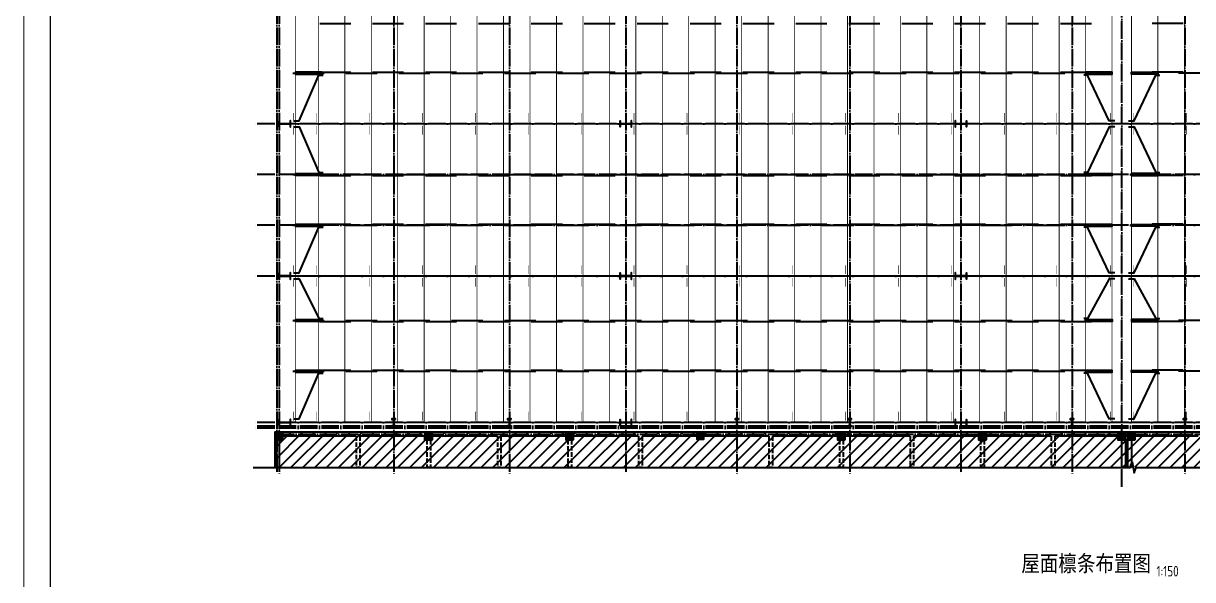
# Model space of a CAD drawing. Extents: x 447413 to 2975780, y -1432727 to 1301644.
# Drawn here: x 2253712 to 2320004, y -504908 to -473358 of the extents above; entities that cross this region are included whole.
import ezdxf
from ezdxf.enums import TextEntityAlignment as Align

# ---------------------------------------------------------------- set-up
doc = ezdxf.new("R2010")
doc.units = 0
doc.header["$LTSCALE"] = 1000
doc.header["$MEASUREMENT"] = 0
doc.linetypes.add('DASH', pattern=[0.35, 0.25, -0.1])
doc.linetypes.add('DOTE', pattern=[2.42, 2, -0.2, 0.02, -0.2])
for name, color, linetype in [('3T_WOOD', 21, 'Continuous'), ('COLUMN', 9, 'Continuous'), ('DIM_SYMB', 3, 'Continuous'), ('DOTE', 1, 'Continuous'), ('LG', 200, 'Continuous'), ('PUB_HATCH', 8, 'Continuous'), ('TEXT', 6, 'Continuous'), ('图框', 253, 'Continuous'), ('柱子', 3, 'Continuous')]:
    doc.layers.add(name, color=color, linetype=linetype)
for name, color, linetype, lineweight in [('WALL', 140, 'Continuous', 25), ('屋面隅撑', 10, 'Continuous', 30), ('檩条', 7, 'Continuous', 18), ('钢梁', 141, 'Continuous', 18)]:
    doc.layers.add(name, color=color, linetype=linetype, lineweight=lineweight)
doc.styles.add('TSSD_REIN', font='Tssdeng.shx', dxfattribs={"width": 0.7, "bigfont": 'hztxt.shx'})
doc.styles.add('楷体', font='tssdeng.shx', dxfattribs={"bigfont": 'hztxt.shx'})

# ---------------------------------------------------------------- blocks, each defined once
blk = doc.blocks.new('A$C6B0021A6')
at = {"layer": '图框', "color": 2, "const_width": 40, "elevation": -84000}
blk.add_lwpolyline([(20, 84120), (118920, 84120), (118920, 20), (20, 20)], close=True, dxfattribs=at)
at = {"layer": '图框', "color": 153, "const_width": 58, "elevation": -84000}
blk.add_lwpolyline([(111420, 1020), (2520, 1020), (2520, 83120), (111420, 83120)], close=True, dxfattribs=at)
blk = doc.blocks.new('_FZH')
blk.add_lwpolyline([(-0.5, -0.5), (0.5, -0.5), (0.5, 0.5), (-0.5, 0.5)], close=True)
at = {"layer": 'PUB_HATCH'}
blk.add_solid([(-0.5, -0.5), (0.5, -0.5), (-0.5, 0.5), (0.5, 0.5)], dxfattribs=at)

msp = doc.modelspace()

# ---------------------------------------------------------------- hatches: boundary and pattern name
at = {"layer": 'PUB_HATCH'}
h = msp.add_hatch(dxfattribs=at)
h.set_pattern_fill('ANSI31', color=256, scale=300, style=0)
h.set_pattern_definition([(45, (2031895.8, -429763.64), (-336.7596, 336.7596), [])])
h.paths.add_polyline_path([(2363985.8, -496546.5), (2267966.1, -496546.5), (2267966.1, -498514.9), (2363985.8, -498514.9)])

# ---------------------------------------------------------------- linework, layer by layer
at = {"layer": '3T_WOOD', "linetype": 'DASH'}
for p, q in [((2272586.1, -496776.5, 126000), (2272586.1, -498541.5, 126000)), ((2272786.1, -496776.5, 126000), (2272786.1, -498541.5, 126000)), ((2276586.1, -496986.5, 126000), (2276586.1, -498541.5, 126000)), ((2276786.1, -496986.5, 126000), (2276786.1, -498541.5, 126000)), ((2280586.1, -496776.5, 126000), (2280586.1, -498541.5, 126000)), ((2280786.1, -496776.5, 126000), (2280786.1, -498541.5, 126000)), ((2284586.1, -496986.5, 126000), (2284586.1, -498541.5, 126000)), ((2284786.1, -496986.5, 126000), (2284786.1, -498541.5, 126000)), ((2288586.1, -496776.5, 126000), (2288586.1, -498541.5, 126000)), ((2288786.1, -496776.5, 126000), (2288786.1, -498541.5, 126000)), ((2295986.1, -496776.5, 126000), (2295986.1, -498541.5, 126000)), ((2296186.1, -496776.5, 126000), (2296186.1, -498541.5, 126000)), ((2299986.1, -496986.5, 126000), (2299986.1, -498541.5, 126000)), ((2300186.1, -496986.5, 126000), (2300186.1, -498541.5, 126000)), ((2303986.1, -496776.5, 126000), (2303986.1, -498541.5, 126000)), ((2304186.1, -496776.5, 126000), (2304186.1, -498541.5, 126000)), ((2307986.1, -496986.5, 126000), (2307986.1, -498541.5, 126000)), ((2308186.1, -496986.5, 126000), (2308186.1, -498541.5, 126000)), ((2311986.1, -496776.5, 126000), (2311986.1, -498541.5, 126000)), ((2312186.1, -496776.5, 126000), (2312186.1, -498541.5, 126000)), ((2272786.1, -498541.5, 126000), (2272586.1, -498541.5, 126000)), ((2276786.1, -498541.5, 126000), (2276586.1, -498541.5, 126000)), ((2280786.1, -498541.5, 126000), (2280586.1, -498541.5, 126000)), ((2284786.1, -498541.5, 126000), (2284586.1, -498541.5, 126000)), ((2288786.1, -498541.5, 126000), (2288586.1, -498541.5, 126000)), ((2296186.1, -498541.5, 126000), (2295986.1, -498541.5, 126000)), ((2300186.1, -498541.5, 126000), (2299986.1, -498541.5, 126000)), ((2304186.1, -498541.5, 126000), (2303986.1, -498541.5, 126000)), ((2308186.1, -498541.5, 126000), (2307986.1, -498541.5, 126000)), ((2312186.1, -498541.5, 126000), (2311986.1, -498541.5, 126000))]:
    msp.add_line(p, q, dxfattribs=at)
at = {"layer": 'DIM_SYMB', "elevation": 126000}
msp.add_lwpolyline([(2266739.9, -498541.5), (2316459.1, -498541.5), (2316573.7, -498226.5), (2316684.8, -498856.5), (2316796.6, -498541.5), (2366515.7, -498541.5)], dxfattribs=at)
at = {"layer": 'DOTE', "linetype": 'DOTE', "ltscale": 0.5}
for p, q in [((2315985.9, -499644, 126000), (2315985.9, -377605.4, 126000)), ((2367195, -496196.5, 126000), (2266776.3, -496196.5, 126000))]:
    msp.add_line(p, q, dxfattribs=at)
at = {"layer": 'DOTE', "color": 8, "linetype": 'DOTE', "ltscale": 0.5}
for p, q in [((2268086.1, -377995.7, 126000), (2268086.1, -498983.1, 126000)), ((2287865.8, -377995.7, 126000), (2287865.8, -498983.1, 126000)), ((2306865.8, -377995.7, 126000), (2306865.8, -498983.1, 126000)), ((2367195, -479056.5, 126000), (2266776.3, -479056.5, 126000)), ((2367195, -481931.5, 126000), (2266776.3, -481931.5, 126000)), ((2367195, -484811.5, 126000), (2266776.3, -484811.5, 126000)), ((2367195, -487686.5, 126000), (2266776.3, -487686.5, 126000)), ((2367195, -495996.5, 126000), (2266776.3, -495996.5, 126000)), ((2367195, -496316.5, 126000), (2266776.3, -496316.5, 126000)), ((2268086.1, -496666.5, 126000), (2268086.1, -498514.9, 126000))]:
    msp.add_line(p, q, dxfattribs=at)
at = {"layer": 'DOTE', "linetype": 'DOTE', "ltscale": 0.5, "elevation": 126000}
msp.add_lwpolyline([(2268206.1, -378003.3), (2268206.1, -498989.2)], dxfattribs=at)
at = {"layer": 'DOTE', "color": 8, "linetype": 'DOTE', "ltscale": 0.5, "elevation": 126000}
for points in [[(2274706.1, -378003.3), (2274706.1, -498989.2)], [(2281266.1, -378003.3), (2281266.1, -498989.2)], [(2294166.1, -378003.3), (2294166.1, -498989.2)], [(2300566.1, -378003.3), (2300566.1, -498989.2)], [(2313166.1, -378003.3), (2313166.1, -498989.2)], [(2319566.1, -378003.3), (2319566.1, -498989.2)], [(2268086.1, -496656.5), (2366515.7, -496656.5)]]:
    msp.add_lwpolyline(points, dxfattribs=at)
at = {"layer": 'LG'}
for p, q in [((2270510.7, -473359, 126000), (2272270, -473359, 126000)), ((2273510.7, -473359, 126000), (2275270, -473359, 126000)), ((2276510.7, -473359, 126000), (2278270, -473359, 126000)), ((2279510.7, -473359, 126000), (2281270, -473359, 126000)), ((2282510.7, -473359, 126000), (2284270, -473359, 126000)), ((2285510.7, -473359, 126000), (2287270, -473359, 126000)), ((2288510.7, -473359, 126000), (2290270, -473359, 126000)), ((2291510.7, -473359, 126000), (2293270, -473359, 126000)), ((2294510.7, -473359, 126000), (2296270, -473359, 126000)), ((2297510.7, -473359, 126000), (2299270, -473359, 126000)), ((2300510.7, -473359, 126000), (2302270, -473359, 126000)), ((2303510.7, -473359, 126000), (2305270, -473359, 126000)), ((2306510.7, -473359, 126000), (2308270, -473359, 126000)), ((2309510.7, -473359, 126000), (2311270, -473359, 126000)), ((2312510.7, -473359, 126000), (2314270, -473359, 126000)), ((2319461.2, -473359, 126000), (2317701.8, -473359, 126000)), ((2268990.1, -476181.5, 126000), (2270764.2, -476181.5, 126000)), ((2270510.7, -476124, 126000), (2272270, -476124, 126000)), ((2271990.1, -476181.5, 126000), (2273764.2, -476181.5, 126000)), ((2273510.7, -476124, 126000), (2275270, -476124, 126000)), ((2274990.1, -476181.5, 126000), (2276764.2, -476181.5, 126000)), ((2276510.7, -476124, 126000), (2278270, -476124, 126000)), ((2277990.1, -476181.5, 126000), (2279764.2, -476181.5, 126000)), ((2279510.7, -476124, 126000), (2281270, -476124, 126000)), ((2280990.1, -476181.5, 126000), (2282764.2, -476181.5, 126000)), ((2282510.7, -476124, 126000), (2284270, -476124, 126000)), ((2283990.1, -476181.5, 126000), (2285764.2, -476181.5, 126000)), ((2285510.7, -476124, 126000), (2287270, -476124, 126000)), ((2286990.1, -476181.5, 126000), (2288764.2, -476181.5, 126000)), ((2288510.7, -476124, 126000), (2290270, -476124, 126000)), ((2289990.1, -476181.5, 126000), (2291764.2, -476181.5, 126000)), ((2291510.7, -476124, 126000), (2293270, -476124, 126000)), ((2292990.1, -476181.5, 126000), (2294764.2, -476181.5, 126000)), ((2294510.7, -476124, 126000), (2296270, -476124, 126000)), ((2295990.1, -476181.5, 126000), (2297764.2, -476181.5, 126000)), ((2297510.7, -476124, 126000), (2299270, -476124, 126000)), ((2298990.1, -476181.5, 126000), (2300764.2, -476181.5, 126000)), ((2300510.7, -476124, 126000), (2302270, -476124, 126000)), ((2301990.1, -476181.5, 126000), (2303764.2, -476181.5, 126000)), ((2303510.7, -476124, 126000), (2305270, -476124, 126000)), ((2304990.1, -476181.5, 126000), (2306764.2, -476181.5, 126000)), ((2306510.7, -476124, 126000), (2308270, -476124, 126000)), ((2307990.1, -476181.5, 126000), (2309764.2, -476181.5, 126000)), ((2309510.7, -476124, 126000), (2311270, -476124, 126000)), ((2310990.1, -476181.5, 126000), (2312764.2, -476181.5, 126000)), ((2312510.7, -476124, 126000), (2314270, -476124, 126000)), ((2313990.1, -476181.5, 126000), (2315436, -476181.5, 126000)), ((2317981.8, -476181.5, 126000), (2316535.8, -476181.5, 126000)), ((2319461.2, -476124, 126000), (2317701.8, -476124, 126000)), ((2320981.8, -476181.5, 126000), (2319207.7, -476181.5, 126000)), ((2268990.1, -481931.5, 126000), (2270764.2, -481931.5, 126000)), ((2271990.1, -481931.5, 126000), (2273764.2, -481931.5, 126000)), ((2274990.1, -481931.5, 126000), (2276764.2, -481931.5, 126000)), ((2277990.1, -481931.5, 126000), (2279764.2, -481931.5, 126000)), ((2280990.1, -481931.5, 126000), (2282764.2, -481931.5, 126000)), ((2283990.1, -481931.5, 126000), (2285764.2, -481931.5, 126000)), ((2286990.1, -481931.5, 126000), (2288764.2, -481931.5, 126000)), ((2289990.1, -481931.5, 126000), (2291764.2, -481931.5, 126000)), ((2292990.1, -481931.5, 126000), (2294764.2, -481931.5, 126000)), ((2295990.1, -481931.5, 126000), (2297764.2, -481931.5, 126000)), ((2298990.1, -481931.5, 126000), (2300764.2, -481931.5, 126000)), ((2301990.1, -481931.5, 126000), (2303764.2, -481931.5, 126000)), ((2304990.1, -481931.5, 126000), (2306764.2, -481931.5, 126000)), ((2307990.1, -481931.5, 126000), (2309764.2, -481931.5, 126000)), ((2310990.1, -481931.5, 126000), (2312764.2, -481931.5, 126000)), ((2313990.1, -481931.5, 126000), (2315436, -481931.5, 126000)), ((2317981.8, -481931.5, 126000), (2316535.8, -481931.5, 126000)), ((2320981.8, -481931.5, 126000), (2319207.7, -481931.5, 126000)), ((2270510.7, -481989, 126000), (2272270, -481989, 126000)), ((2273510.7, -481989, 126000), (2275270, -481989, 126000)), ((2276510.7, -481989, 126000), (2278270, -481989, 126000)), ((2279510.7, -481989, 126000), (2281270, -481989, 126000)), ((2282510.7, -481989, 126000), (2284270, -481989, 126000)), ((2285510.7, -481989, 126000), (2287270, -481989, 126000)), ((2288510.7, -481989, 126000), (2290270, -481989, 126000)), ((2291510.7, -481989, 126000), (2293270, -481989, 126000)), ((2294510.7, -481989, 126000), (2296270, -481989, 126000)), ((2297510.7, -481989, 126000), (2299270, -481989, 126000)), ((2300510.7, -481989, 126000), (2302270, -481989, 126000)), ((2303510.7, -481989, 126000), (2305270, -481989, 126000)), ((2306510.7, -481989, 126000), (2308270, -481989, 126000)), ((2309510.7, -481989, 126000), (2311270, -481989, 126000)), ((2312510.7, -481989, 126000), (2314270, -481989, 126000)), ((2319461.2, -481989, 126000), (2317701.8, -481989, 126000)), ((2268990.1, -484811.5, 126000), (2270764.2, -484811.5, 126000)), ((2270510.7, -484754, 126000), (2272270, -484754, 126000)), ((2271990.1, -484811.5, 126000), (2273764.2, -484811.5, 126000)), ((2273510.7, -484754, 126000), (2275270, -484754, 126000)), ((2274990.1, -484811.5, 126000), (2276764.2, -484811.5, 126000)), ((2276510.7, -484754, 126000), (2278270, -484754, 126000)), ((2277990.1, -484811.5, 126000), (2279764.2, -484811.5, 126000)), ((2279510.7, -484754, 126000), (2281270, -484754, 126000)), ((2280990.1, -484811.5, 126000), (2282764.2, -484811.5, 126000)), ((2282510.7, -484754, 126000), (2284270, -484754, 126000)), ((2283990.1, -484811.5, 126000), (2285764.2, -484811.5, 126000)), ((2285510.7, -484754, 126000), (2287270, -484754, 126000)), ((2286990.1, -484811.5, 126000), (2288764.2, -484811.5, 126000)), ((2288510.7, -484754, 126000), (2290270, -484754, 126000)), ((2289990.1, -484811.5, 126000), (2291764.2, -484811.5, 126000)), ((2291510.7, -484754, 126000), (2293270, -484754, 126000)), ((2292990.1, -484811.5, 126000), (2294764.2, -484811.5, 126000)), ((2294510.7, -484754, 126000), (2296270, -484754, 126000)), ((2295990.1, -484811.5, 126000), (2297764.2, -484811.5, 126000)), ((2297510.7, -484754, 126000), (2299270, -484754, 126000)), ((2298990.1, -484811.5, 126000), (2300764.2, -484811.5, 126000)), ((2300510.7, -484754, 126000), (2302270, -484754, 126000)), ((2301990.1, -484811.5, 126000), (2303764.2, -484811.5, 126000)), ((2303510.7, -484754, 126000), (2305270, -484754, 126000)), ((2304990.1, -484811.5, 126000), (2306764.2, -484811.5, 126000)), ((2306510.7, -484754, 126000), (2308270, -484754, 126000)), ((2307990.1, -484811.5, 126000), (2309764.2, -484811.5, 126000)), ((2309510.7, -484754, 126000), (2311270, -484754, 126000)), ((2310990.1, -484811.5, 126000), (2312764.2, -484811.5, 126000)), ((2312510.7, -484754, 126000), (2314270, -484754, 126000)), ((2313990.1, -484811.5, 126000), (2315436, -484811.5, 126000)), ((2317981.8, -484811.5, 126000), (2316535.8, -484811.5, 126000)), ((2319461.2, -484754, 126000), (2317701.8, -484754, 126000)), ((2320981.8, -484811.5, 126000), (2319207.7, -484811.5, 126000)), ((2268990.1, -490208.4, 126000), (2270764.2, -490208.4, 126000)), ((2270510.7, -490265.9, 126000), (2272270, -490265.9, 126000)), ((2271990.1, -490208.4, 126000), (2273764.2, -490208.4, 126000)), ((2273510.7, -490265.9, 126000), (2275270, -490265.9, 126000)), ((2274990.1, -490208.4, 126000), (2276764.2, -490208.4, 126000)), ((2276510.7, -490265.9, 126000), (2278270, -490265.9, 126000)), ((2277990.1, -490208.4, 126000), (2279764.2, -490208.4, 126000)), ((2279510.7, -490265.9, 126000), (2281270, -490265.9, 126000)), ((2280990.1, -490208.4, 126000), (2282764.2, -490208.4, 126000)), ((2282510.7, -490265.9, 126000), (2284270, -490265.9, 126000)), ((2283990.1, -490208.4, 126000), (2285764.2, -490208.4, 126000)), ((2285510.7, -490265.9, 126000), (2287270, -490265.9, 126000)), ((2286990.1, -490208.4, 126000), (2288764.2, -490208.4, 126000)), ((2288510.7, -490265.9, 126000), (2290270, -490265.9, 126000)), ((2289990.1, -490208.4, 126000), (2291764.2, -490208.4, 126000)), ((2291510.7, -490265.9, 126000), (2293270, -490265.9, 126000)), ((2292990.1, -490208.4, 126000), (2294764.2, -490208.4, 126000)), ((2294510.7, -490265.9, 126000), (2296270, -490265.9, 126000)), ((2295990.1, -490208.4, 126000), (2297764.2, -490208.4, 126000)), ((2297510.7, -490265.9, 126000), (2299270, -490265.9, 126000)), ((2298990.1, -490208.4, 126000), (2300764.2, -490208.4, 126000)), ((2300510.7, -490265.9, 126000), (2302270, -490265.9, 126000)), ((2301990.1, -490208.4, 126000), (2303764.2, -490208.4, 126000)), ((2303510.7, -490265.9, 126000), (2305270, -490265.9, 126000)), ((2304990.1, -490208.4, 126000), (2306764.2, -490208.4, 126000)), ((2306510.7, -490265.9, 126000), (2308270, -490265.9, 126000)), ((2307990.1, -490208.4, 126000), (2309764.2, -490208.4, 126000)), ((2309510.7, -490265.9, 126000), (2311270, -490265.9, 126000)), ((2310990.1, -490208.4, 126000), (2312764.2, -490208.4, 126000)), ((2312510.7, -490265.9, 126000), (2314270, -490265.9, 126000)), ((2313990.1, -490208.4, 126000), (2315436, -490208.4, 126000)), ((2317981.8, -490208.4, 126000), (2316535.8, -490208.4, 126000)), ((2319461.2, -490265.9, 126000), (2317701.8, -490265.9, 126000)), ((2320981.8, -490208.4, 126000), (2319207.7, -490208.4, 126000)), ((2268990.1, -493088.4, 126000), (2270764.2, -493088.4, 126000)), ((2270510.7, -493030.9, 126000), (2272270, -493030.9, 126000)), ((2271990.1, -493088.4, 126000), (2273764.2, -493088.4, 126000)), ((2273510.7, -493030.9, 126000), (2275270, -493030.9, 126000)), ((2274990.1, -493088.4, 126000), (2276764.2, -493088.4, 126000)), ((2276510.7, -493030.9, 126000), (2278270, -493030.9, 126000)), ((2277990.1, -493088.4, 126000), (2279764.2, -493088.4, 126000)), ((2279510.7, -493030.9, 126000), (2281270, -493030.9, 126000)), ((2280990.1, -493088.4, 126000), (2282764.2, -493088.4, 126000)), ((2282510.7, -493030.9, 126000), (2284270, -493030.9, 126000)), ((2283990.1, -493088.4, 126000), (2285764.2, -493088.4, 126000)), ((2285510.7, -493030.9, 126000), (2287270, -493030.9, 126000)), ((2286990.1, -493088.4, 126000), (2288764.2, -493088.4, 126000)), ((2288510.7, -493030.9, 126000), (2290270, -493030.9, 126000)), ((2289990.1, -493088.4, 126000), (2291764.2, -493088.4, 126000)), ((2291510.7, -493030.9, 126000), (2293270, -493030.9, 126000)), ((2292990.1, -493088.4, 126000), (2294764.2, -493088.4, 126000)), ((2294510.7, -493030.9, 126000), (2296270, -493030.9, 126000)), ((2295990.1, -493088.4, 126000), (2297764.2, -493088.4, 126000)), ((2297510.7, -493030.9, 126000), (2299270, -493030.9, 126000)), ((2298990.1, -493088.4, 126000), (2300764.2, -493088.4, 126000)), ((2300510.7, -493030.9, 126000), (2302270, -493030.9, 126000)), ((2301990.1, -493088.4, 126000), (2303764.2, -493088.4, 126000)), ((2303510.7, -493030.9, 126000), (2305270, -493030.9, 126000)), ((2304990.1, -493088.4, 126000), (2306764.2, -493088.4, 126000)), ((2306510.7, -493030.9, 126000), (2308270, -493030.9, 126000)), ((2307990.1, -493088.4, 126000), (2309764.2, -493088.4, 126000)), ((2309510.7, -493030.9, 126000), (2311270, -493030.9, 126000)), ((2310990.1, -493088.4, 126000), (2312764.2, -493088.4, 126000)), ((2312510.7, -493030.9, 126000), (2314270, -493030.9, 126000)), ((2313990.1, -493088.4, 126000), (2315436, -493088.4, 126000)), ((2317981.8, -493088.4, 126000), (2316535.8, -493088.4, 126000)), ((2319461.2, -493030.9, 126000), (2317701.8, -493030.9, 126000)), ((2320981.8, -493088.4, 126000), (2319207.7, -493088.4, 126000))]:
    msp.add_line(p, q, dxfattribs=at)
at = {"layer": 'LG', "elevation": 126000}
for points in [[(2269028.5, -478880.3), (2269344.5, -478880.3), (2270462.5, -476294.9), (2270715.4, -476294.9)], [(2315597.2, -478886), (2315281.2, -478886), (2314052.4, -476290), (2313830.2, -476290)], [(2316374.7, -478886), (2316690.7, -478886), (2317919.5, -476290), (2318141.6, -476290)], [(2269028.5, -479232.7), (2269344.5, -479232.7), (2270462.5, -481818.1), (2270715.4, -481818.1)], [(2315597.2, -479227), (2315281.2, -479227), (2314052.4, -481823), (2313830.2, -481823)], [(2316374.7, -479227), (2316690.7, -479227), (2317919.5, -481823), (2318141.6, -481823)], [(2269028.5, -487510.3), (2269344.5, -487510.3), (2270462.5, -484924.9), (2270715.4, -484924.9)], [(2315597.2, -487516), (2315281.2, -487516), (2314052.4, -484920), (2313830.2, -484920)], [(2316374.7, -487516), (2316690.7, -487516), (2317919.5, -484920), (2318141.6, -484920)], [(2269028.5, -487854.5), (2269344.5, -487854.5), (2270462.5, -490095), (2270715.4, -490095)], [(2315597.2, -487848.8), (2315281.2, -487848.8), (2314052.4, -490099.9), (2313830.2, -490099.9)], [(2316374.7, -487848.8), (2316690.7, -487848.8), (2317919.5, -490099.9), (2318141.6, -490099.9)], [(2269028.5, -495787.2), (2269344.5, -495787.2), (2270462.5, -493201.7), (2270715.4, -493201.7)], [(2315597.2, -495792.9), (2315281.2, -495792.9), (2314052.4, -493196.9), (2313830.2, -493196.9)], [(2316374.7, -495792.9), (2316690.7, -495792.9), (2317919.5, -493196.9), (2318141.6, -493196.9)]]:
    msp.add_lwpolyline(points, dxfattribs=at)
at = {"layer": 'LG', "color": 7, "elevation": 126000}
for points in [[(2269136, -476232.6), (2270636, -476232.6), (2270636, -476130.4), (2269136, -476130.4)], [(2313936, -476232.8), (2315436, -476232.8), (2315436, -476130.6), (2313936, -476130.6)], [(2318035.8, -476232.8), (2316535.8, -476232.8), (2316535.8, -476130.6), (2318035.8, -476130.6)], [(2269136, -481880.4), (2270636, -481880.4), (2270636, -481982.6), (2269136, -481982.6)], [(2313936, -481880.2), (2315436, -481880.2), (2315436, -481982.4), (2313936, -481982.4)], [(2318035.8, -481880.2), (2316535.8, -481880.2), (2316535.8, -481982.4), (2318035.8, -481982.4)], [(2269136, -484862.6), (2270636, -484862.6), (2270636, -484760.4), (2269136, -484760.4)], [(2313936, -484862.8), (2315436, -484862.8), (2315436, -484760.6), (2313936, -484760.6)], [(2318035.8, -484862.8), (2316535.8, -484862.8), (2316535.8, -484760.6), (2318035.8, -484760.6)], [(2269136, -490157.3), (2270636, -490157.3), (2270636, -490259.5), (2269136, -490259.5)], [(2313936, -490157.1), (2315436, -490157.1), (2315436, -490259.3), (2313936, -490259.3)], [(2318035.8, -490157.1), (2316535.8, -490157.1), (2316535.8, -490259.3), (2318035.8, -490259.3)], [(2269136, -493139.5), (2270636, -493139.5), (2270636, -493037.3), (2269136, -493037.3)], [(2313936, -493139.7), (2315436, -493139.7), (2315436, -493037.4), (2313936, -493037.4)], [(2318035.8, -493139.7), (2316535.8, -493139.7), (2316535.8, -493037.4), (2318035.8, -493037.4)]]:
    msp.add_lwpolyline(points, close=True, dxfattribs=at)
at = {"layer": 'WALL'}
for p, q in [((2267966.1, -496986.5, 126000), (2267966.1, -498541.5, 126000)), ((2268206.1, -496986.5, 126000), (2268206.1, -498541.5, 126000)), ((2272686.1, -496536.5, 126000), (2268416.1, -496536.5, 126000)), ((2272586.1, -496776.5, 126000), (2268416.1, -496776.5, 126000)), ((2276461.1, -496536.5, 126000), (2272686.1, -496536.5, 126000)), ((2276461.1, -496776.5, 126000), (2272786.1, -496776.5, 126000)), ((2280686.1, -496536.5, 126000), (2276911.1, -496536.5, 126000)), ((2280586.1, -496776.5, 126000), (2276911.1, -496776.5, 126000)), ((2284461.1, -496536.5, 126000), (2280686.1, -496536.5, 126000)), ((2284461.1, -496776.5, 126000), (2280786.1, -496776.5, 126000)), ((2288686.1, -496536.5, 126000), (2284911.1, -496536.5, 126000)), ((2288586.1, -496776.5, 126000), (2284911.1, -496776.5, 126000)), ((2291886, -496536.5, 126000), (2288686.1, -496536.5, 126000)), ((2291886, -496776.5, 126000), (2288786.1, -496776.5, 126000)), ((2296086.1, -496536.5, 126000), (2292286, -496536.5, 126000)), ((2295986.1, -496776.5, 126000), (2292286, -496776.5, 126000)), ((2299861.1, -496536.5, 126000), (2296086.1, -496536.5, 126000)), ((2299861.1, -496776.5, 126000), (2296186.1, -496776.5, 126000)), ((2304086.1, -496536.5, 126000), (2300311.1, -496536.5, 126000)), ((2303986.1, -496776.5, 126000), (2300311.1, -496776.5, 126000)), ((2307861.1, -496536.5, 126000), (2304086.1, -496536.5, 126000)), ((2307861.1, -496776.5, 126000), (2304186.1, -496776.5, 126000)), ((2312086.1, -496536.5, 126000), (2308311.1, -496536.5, 126000)), ((2311986.1, -496776.5, 126000), (2308311.1, -496776.5, 126000)), ((2315756.1, -496536.5, 126000), (2312086.1, -496536.5, 126000)), ((2315756.1, -496776.5, 126000), (2312186.1, -496776.5, 126000)), ((2315966.1, -496986.5, 126000), (2315966.1, -498541.5, 126000)), ((2316306.1, -496536.5, 126000), (2316206.1, -496536.5, 126000)), ((2316306.1, -496776.5, 126000), (2316206.1, -496776.5, 126000)), ((2316206.1, -496986.5, 126000), (2316206.1, -498541.5, 126000)), ((2316306.1, -496986.5, 126000), (2316306.1, -498541.5, 126000)), ((2316546.1, -496986.5, 126000), (2316546.1, -498541.5, 126000)), ((2320426.1, -496536.5, 126000), (2316756.1, -496536.5, 126000)), ((2320326.1, -496776.5, 126000), (2316756.1, -496776.5, 126000)), ((2268206.1, -498541.5, 126000), (2267966.1, -498541.5, 126000)), ((2316206.1, -498541.5, 126000), (2315966.1, -498541.5, 126000)), ((2316546.1, -498541.5, 126000), (2316306.1, -498541.5, 126000))]:
    msp.add_line(p, q, dxfattribs=at)
at = {"layer": '屋面隅撑', "const_width": 30, "elevation": 126000}
for points in [[(2269034.6, -478944.8), (2269034.6, -478444.8)], [(2270334.6, -478944.8), (2270334.6, -478444.8)], [(2273334.6, -478944.8), (2273334.6, -478444.8)], [(2276334.6, -478944.8), (2276334.6, -478444.8)], [(2279334.6, -478944.8), (2279334.6, -478444.8)], [(2282334.6, -478944.8), (2282334.6, -478444.8)], [(2285334.6, -478944.8), (2285334.6, -478444.8)], [(2288334.6, -478944.8), (2288334.6, -478444.8)], [(2291334.6, -478944.8), (2291334.6, -478444.8)], [(2294334.6, -478944.8), (2294334.6, -478444.8)], [(2297334.6, -478944.8), (2297334.6, -478444.8)], [(2300334.6, -478944.8), (2300334.6, -478444.8)], [(2303334.6, -478944.8), (2303334.6, -478444.8)], [(2306334.6, -478944.8), (2306334.6, -478444.8)], [(2309334.6, -478944.8), (2309334.6, -478444.8)], [(2312304.3, -478944.8), (2312304.3, -478444.8)], [(2315334.6, -478944.8), (2315334.6, -478444.8)], [(2316637.3, -478944.8), (2316637.3, -478444.8)], [(2319667.5, -478944.8), (2319667.5, -478444.8)], [(2269034.6, -479168.2), (2269034.6, -479668.2)], [(2270334.6, -479168.2), (2270334.6, -479668.2)], [(2273334.6, -479168.2), (2273334.6, -479668.2)], [(2276334.6, -479168.2), (2276334.6, -479668.2)], [(2279334.6, -479168.2), (2279334.6, -479668.2)], [(2282334.6, -479168.2), (2282334.6, -479668.2)], [(2285334.6, -479168.2), (2285334.6, -479668.2)], [(2288334.6, -479168.2), (2288334.6, -479668.2)], [(2291334.6, -479168.2), (2291334.6, -479668.2)], [(2294334.6, -479168.2), (2294334.6, -479668.2)], [(2297334.6, -479168.2), (2297334.6, -479668.2)], [(2300334.6, -479168.2), (2300334.6, -479668.2)], [(2303334.6, -479168.2), (2303334.6, -479668.2)], [(2306334.6, -479168.2), (2306334.6, -479668.2)], [(2309334.6, -479168.2), (2309334.6, -479668.2)], [(2312304.3, -479168.2), (2312304.3, -479668.2)], [(2315334.6, -479168.2), (2315334.6, -479668.2)], [(2316637.3, -479168.2), (2316637.3, -479668.2)], [(2319667.5, -479168.2), (2319667.5, -479668.2)], [(2269034.6, -487574.8), (2269034.6, -487074.8)], [(2270334.6, -487574.8), (2270334.6, -487074.8)], [(2273334.6, -487574.8), (2273334.6, -487074.8)], [(2276334.6, -487574.8), (2276334.6, -487074.8)], [(2279334.6, -487574.8), (2279334.6, -487074.8)], [(2282334.6, -487574.8), (2282334.6, -487074.8)], [(2285334.6, -487574.8), (2285334.6, -487074.8)], [(2288334.6, -487574.8), (2288334.6, -487074.8)], [(2291334.6, -487574.8), (2291334.6, -487074.8)], [(2294334.6, -487574.8), (2294334.6, -487074.8)], [(2297334.6, -487574.8), (2297334.6, -487074.8)], [(2300334.6, -487574.8), (2300334.6, -487074.8)], [(2303334.6, -487574.8), (2303334.6, -487074.8)], [(2306334.6, -487574.8), (2306334.6, -487074.8)], [(2309334.6, -487574.8), (2309334.6, -487074.8)], [(2312304.3, -487574.8), (2312304.3, -487074.8)], [(2315334.6, -487574.8), (2315334.6, -487074.8)], [(2316637.3, -487574.8), (2316637.3, -487074.8)], [(2319667.5, -487574.8), (2319667.5, -487074.8)], [(2269034.6, -487798.2), (2269034.6, -488298.2)], [(2270334.6, -487798.2), (2270334.6, -488298.2)], [(2273334.6, -487798.2), (2273334.6, -488298.2)], [(2276334.6, -487798.2), (2276334.6, -488298.2)], [(2279334.6, -487798.2), (2279334.6, -488298.2)], [(2282334.6, -487798.2), (2282334.6, -488298.2)], [(2285334.6, -487798.2), (2285334.6, -488298.2)], [(2288334.6, -487798.2), (2288334.6, -488298.2)], [(2291334.6, -487798.2), (2291334.6, -488298.2)], [(2294334.6, -487798.2), (2294334.6, -488298.2)], [(2297334.6, -487798.2), (2297334.6, -488298.2)], [(2300334.6, -487798.2), (2300334.6, -488298.2)], [(2303334.6, -487798.2), (2303334.6, -488298.2)], [(2306334.6, -487798.2), (2306334.6, -488298.2)], [(2309334.6, -487798.2), (2309334.6, -488298.2)], [(2312304.3, -487798.2), (2312304.3, -488298.2)], [(2315334.6, -487798.2), (2315334.6, -488298.2)], [(2316637.3, -487798.2), (2316637.3, -488298.2)], [(2319667.5, -487798.2), (2319667.5, -488298.2)], [(2269034.6, -495884.8), (2269034.6, -495384.8)], [(2270334.6, -495884.8), (2270334.6, -495384.8)], [(2273334.6, -495884.8), (2273334.6, -495384.8)], [(2276334.6, -495884.8), (2276334.6, -495384.8)], [(2279334.6, -495884.8), (2279334.6, -495384.8)], [(2282334.6, -495884.8), (2282334.6, -495384.8)], [(2285334.6, -495884.8), (2285334.6, -495384.8)], [(2288334.6, -495884.8), (2288334.6, -495384.8)], [(2291334.6, -495884.8), (2291334.6, -495384.8)], [(2294334.6, -495884.8), (2294334.6, -495384.8)], [(2297334.6, -495884.8), (2297334.6, -495384.8)], [(2300334.6, -495884.8), (2300334.6, -495384.8)], [(2303334.6, -495884.8), (2303334.6, -495384.8)], [(2306334.6, -495884.8), (2306334.6, -495384.8)], [(2309334.6, -495884.8), (2309334.6, -495384.8)], [(2312304.3, -495884.8), (2312304.3, -495384.8)], [(2315334.6, -495884.8), (2315334.6, -495384.8)], [(2316637.3, -495884.8), (2316637.3, -495384.8)], [(2319667.5, -495884.8), (2319667.5, -495384.8)]]:
    msp.add_lwpolyline(points, dxfattribs=at)
at = {"layer": '柱子', "color": 6, "ltscale": 100, "elevation": 126000}
for points in [[(2268842.1, -479052.5), (2268220.1, -479052.5), (2268220.1, -478881.5), (2268206.1, -478881.5), (2268206.1, -479231.5), (2268220.1, -479231.5), (2268220.1, -479060.5), (2268842.1, -479060.5), (2268842.1, -479231.5), (2268856.1, -479231.5), (2268856.1, -478881.5), (2268842.1, -478881.5)], [(2288176.8, -479052.5), (2287554.8, -479052.5), (2287554.8, -478881.5), (2287540.8, -478881.5), (2287540.8, -479231.5), (2287554.8, -479231.5), (2287554.8, -479060.5), (2288176.8, -479060.5), (2288176.8, -479231.5), (2288190.8, -479231.5), (2288190.8, -478881.5), (2288176.8, -478881.5)], [(2307176.8, -479052.5), (2306554.8, -479052.5), (2306554.8, -478881.5), (2306540.8, -478881.5), (2306540.8, -479231.5), (2306554.8, -479231.5), (2306554.8, -479060.5), (2307176.8, -479060.5), (2307176.8, -479231.5), (2307190.8, -479231.5), (2307190.8, -478881.5), (2307176.8, -478881.5)], [(2268842.1, -487682.5), (2268220.1, -487682.5), (2268220.1, -487511.5), (2268206.1, -487511.5), (2268206.1, -487861.5), (2268220.1, -487861.5), (2268220.1, -487690.5), (2268842.1, -487690.5), (2268842.1, -487861.5), (2268856.1, -487861.5), (2268856.1, -487511.5), (2268842.1, -487511.5)], [(2288176.8, -487682.5), (2287554.8, -487682.5), (2287554.8, -487511.5), (2287540.8, -487511.5), (2287540.8, -487861.5), (2287554.8, -487861.5), (2287554.8, -487690.5), (2288176.8, -487690.5), (2288176.8, -487861.5), (2288190.8, -487861.5), (2288190.8, -487511.5), (2288176.8, -487511.5)], [(2307176.8, -487682.5), (2306554.8, -487682.5), (2306554.8, -487511.5), (2306540.8, -487511.5), (2306540.8, -487861.5), (2306554.8, -487861.5), (2306554.8, -487690.5), (2307176.8, -487690.5), (2307176.8, -487861.5), (2307190.8, -487861.5), (2307190.8, -487511.5), (2307176.8, -487511.5)], [(2268842.1, -495992.5), (2268220.1, -495992.5), (2268220.1, -495821.5), (2268206.1, -495821.5), (2268206.1, -496171.5), (2268220.1, -496171.5), (2268220.1, -496000.5), (2268842.1, -496000.5), (2268842.1, -496171.5), (2268856.1, -496171.5), (2268856.1, -495821.5), (2268842.1, -495821.5)], [(2288176.8, -495992.5), (2287554.8, -495992.5), (2287554.8, -495821.5), (2287540.8, -495821.5), (2287540.8, -496171.5), (2287554.8, -496171.5), (2287554.8, -496000.5), (2288176.8, -496000.5), (2288176.8, -496171.5), (2288190.8, -496171.5), (2288190.8, -495821.5), (2288176.8, -495821.5)], [(2307176.8, -495992.5), (2306554.8, -495992.5), (2306554.8, -495821.5), (2306540.8, -495821.5), (2306540.8, -496171.5), (2306554.8, -496171.5), (2306554.8, -496000.5), (2307176.8, -496000.5), (2307176.8, -496171.5), (2307190.8, -496171.5), (2307190.8, -495821.5), (2307176.8, -495821.5)]]:
    msp.add_lwpolyline(points, close=True, dxfattribs=at)
for points in [[(2274806.1, -495817.5), (2274806.1, -495796.5), (2274606.1, -495796.5), (2274606.1, -495817.5), (2274686.6, -495817.5, -0.4142136), (2274699.6, -495830.5), (2274699.6, -496162.5, -0.4142136), (2274686.6, -496175.5), (2274606.1, -496175.5), (2274606.1, -496196.5), (2274806.1, -496196.5), (2274806.1, -496175.5), (2274725.6, -496175.5, -0.4142136), (2274712.6, -496162.5), (2274712.6, -495830.5, -0.4142136), (2274725.6, -495817.5)], [(2281366.1, -495817.5), (2281366.1, -495796.5), (2281166.1, -495796.5), (2281166.1, -495817.5), (2281246.6, -495817.5, -0.4142136), (2281259.6, -495830.5), (2281259.6, -496162.5, -0.4142136), (2281246.6, -496175.5), (2281166.1, -496175.5), (2281166.1, -496196.5), (2281366.1, -496196.5), (2281366.1, -496175.5), (2281285.6, -496175.5, -0.4142136), (2281272.6, -496162.5), (2281272.6, -495830.5, -0.4142136), (2281285.6, -495817.5)], [(2294266.1, -495817.5), (2294266.1, -495796.5), (2294066.1, -495796.5), (2294066.1, -495817.5), (2294146.6, -495817.5, -0.4142136), (2294159.6, -495830.5), (2294159.6, -496162.5, -0.4142136), (2294146.6, -496175.5), (2294066.1, -496175.5), (2294066.1, -496196.5), (2294266.1, -496196.5), (2294266.1, -496175.5), (2294185.6, -496175.5, -0.4142136), (2294172.6, -496162.5), (2294172.6, -495830.5, -0.4142136), (2294185.6, -495817.5)], [(2300666.1, -495817.5), (2300666.1, -495796.5), (2300466.1, -495796.5), (2300466.1, -495817.5), (2300546.6, -495817.5, -0.4142136), (2300559.6, -495830.5), (2300559.6, -496162.5, -0.4142136), (2300546.6, -496175.5), (2300466.1, -496175.5), (2300466.1, -496196.5), (2300666.1, -496196.5), (2300666.1, -496175.5), (2300585.6, -496175.5, -0.4142136), (2300572.6, -496162.5), (2300572.6, -495830.5, -0.4142136), (2300585.6, -495817.5)], [(2313266.1, -495817.5), (2313266.1, -495796.5), (2313066.1, -495796.5), (2313066.1, -495817.5), (2313146.6, -495817.5, -0.4142136), (2313159.6, -495830.5), (2313159.6, -496162.5, -0.4142136), (2313146.6, -496175.5), (2313066.1, -496175.5), (2313066.1, -496196.5), (2313266.1, -496196.5), (2313266.1, -496175.5), (2313185.6, -496175.5, -0.4142136), (2313172.6, -496162.5), (2313172.6, -495830.5, -0.4142136), (2313185.6, -495817.5)], [(2319666.1, -495817.5), (2319666.1, -495796.5), (2319466.1, -495796.5), (2319466.1, -495817.5), (2319546.6, -495817.5, -0.4142136), (2319559.6, -495830.5), (2319559.6, -496162.5, -0.4142136), (2319546.6, -496175.5), (2319466.1, -496175.5), (2319466.1, -496196.5), (2319666.1, -496196.5), (2319666.1, -496175.5), (2319585.6, -496175.5, -0.4142136), (2319572.6, -496162.5), (2319572.6, -495830.5, -0.4142136), (2319585.6, -495817.5)]]:
    msp.add_lwpolyline(points, format="xyb", close=True, dxfattribs=at)
at = {"layer": '檩条', "color": 2, "const_width": 45, "elevation": 126000}
for points in [[(2269136, -381077.4), (2269136, -495996.5)], [(2270436, -381077.4), (2270436, -495996.5)], [(2271936, -381077.4), (2271936, -495996.5)], [(2273436, -381077.4), (2273436, -495996.5)], [(2274936, -381077.4), (2274936, -495996.5)], [(2276436, -381077.4), (2276436, -495996.5)], [(2277936, -381077.4), (2277936, -495996.5)], [(2279436, -381077.4), (2279436, -495996.5)], [(2280936, -381077.4), (2280936, -495996.5)], [(2282436, -381077.4), (2282436, -495996.5)], [(2283936, -381077.4), (2283936, -495996.5)], [(2285436, -381077.4), (2285436, -495996.5)], [(2286936, -381077.4), (2286936, -495996.5)], [(2288436, -381077.4), (2288436, -495996.5)], [(2289936, -381077.4), (2289936, -495996.5)], [(2291436, -381077.4), (2291436, -495996.5)], [(2292936, -381077.4), (2292936, -495996.5)], [(2294436, -381077.4), (2294436, -495996.5)], [(2295936, -381077.4), (2295936, -495996.5)], [(2297436, -381077.4), (2297436, -495996.5)], [(2298936, -381077.4), (2298936, -495996.5)], [(2300436, -381077.4), (2300436, -495996.5)], [(2301936, -381077.4), (2301936, -495996.5)], [(2303436, -381077.4), (2303436, -495996.5)], [(2304936, -381077.4), (2304936, -495996.5)], [(2306436, -381077.4), (2306436, -495996.5)], [(2307936, -381077.4), (2307936, -495996.5)], [(2309436, -381077.4), (2309436, -495996.5)], [(2310936, -381077.4), (2310936, -495996.5)], [(2312436, -381077.4), (2312436, -495996.5)], [(2313936, -381077.4), (2313936, -495996.5)], [(2315436, -381077.4), (2315436, -495996.5)], [(2316535.8, -381077.4), (2316535.8, -495996.5)], [(2318035.8, -381077.4), (2318035.8, -495996.5)], [(2319535.8, -381077.4), (2319535.8, -495996.5)]]:
    msp.add_lwpolyline(points, dxfattribs=at)
at = {"layer": '钢梁', "lineweight": 35, "const_width": 100, "elevation": 126000}
for points in [[(2268856.1, -479056.5), (2363095.8, -479056.5)], [(2268856.1, -487686.5), (2363095.8, -487686.5)], [(2268856.1, -495996.5), (2363095.8, -495996.5)]]:
    msp.add_lwpolyline(points, dxfattribs=at)

# ---------------------------------------------------------------- block references
at = {"xscale": 1.5, "yscale": 1.5, "zscale": 1.5, "rotation": 270}
msp.add_blockref('A$C6B0021A6', (2253712, -364986.5, 126000), dxfattribs=at)
at = {"layer": 'COLUMN'}
for p, xscale, yscale, zscale, rotation in [((2268191.1, -496761.5, 126000), 450, 450, 450, 90), ((2276686.1, -496761.5, 126000), 450, 450, 450, 90), ((2284686.1, -496761.5, 126000), 450, 450, 450, 90), ((2292086, -496736.5, 126000), 400, 400, 400, 270), ((2300086.1, -496761.5, 126000), 450, 450, 450, 90), ((2308086.1, -496761.5, 126000), 450, 450, 450, 90), ((2315981.1, -496761.5, 126000), 450, 450, 450, 90), ((2316531.1, -496761.5, 126000), 450, 450, 450, 90)]:
    msp.add_blockref('_FZH', p, dxfattribs=dict(at, xscale=xscale, yscale=yscale, zscale=zscale, rotation=rotation))

# ---------------------------------------------------------------- texts
at = {"layer": 'TEXT', "style": '楷体'}
msp.add_text('屋面檩条布置图', height=1050, dxfattribs=at).set_placement((2310295.6, -504865.5, 126000), align=Align.BOTTOM_LEFT)
at = {"layer": 'TEXT', "ltscale": 99, "style": 'TSSD_REIN', "width": 0.8}
msp.add_text('1:150', height=600, dxfattribs=at).set_placement((2317958.4, -504729.2, 126000))

doc.saveas('drawing.dxf')
